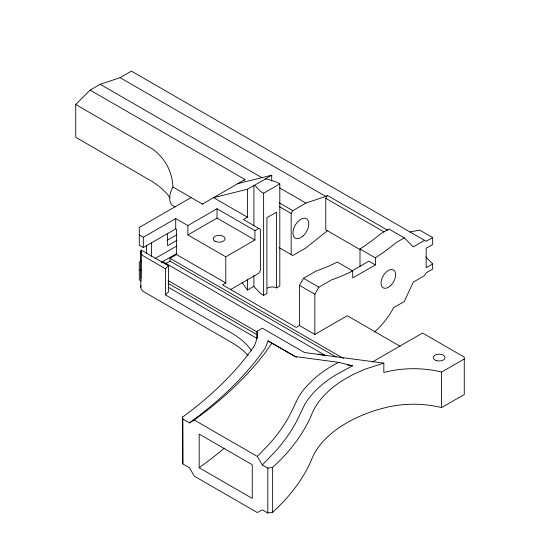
<?xml version="1.0" encoding="UTF-8"?>
<svg xmlns="http://www.w3.org/2000/svg" width="540" height="540" viewBox="0 0 540 540"><rect width="100%" height="100%" fill="white"/><g stroke="black" fill="none" stroke-linecap="round" stroke-linejoin="round"><path stroke-width="0.81" d="M267.266 288.124A6.872 3.969 0 0 1 275.562 287.489L276.527 287.921L276.527 212.173L266.915 217.721L266.915 293.47L263.621 295.367L260.786 293.733L254.711 287.422L253.901 286.288L253.901 275.596M383.846 363.143L365.789 368.928L354.794 373.721A130.565 75.377 0 0 0 311.992 413.66L310.331 417.623A311.56 179.881 0 0 1 277.742 462.618L272.646 467.363L267.82 468.113L262.319 464.94L274.455 452.392A300.051 173.232 0 0 0 299.207 415.915L305.08 403.799A142.088 82.033 0 0 1 336.427 374.551L352.62 365.789L338.641 362.354L295.252 356.555L268.063 340.902L265.221 348.253L258.417 357.46A518.94 299.606 0 0 1 200.279 414.733L189.432 422.854L182.831 419.047L182.615 417.076L191.052 410.758A507.425 292.964 0 0 0 254.219 346.207A86.866 50.153 0 0 0 257.216 333.207L257.074 331.304L262.386 328.226L304.499 352.539L383.846 363.143L383.846 372.499A70.349 40.615 0 0 1 441.585 372.067L464.258 358.972M272.012 343.136L264.647 353.45A525.751 303.541 0 0 1 205.74 411.48L194.292 420.053L189.432 422.854M291.154 254.597L291.154 213.449L292.775 210.647L305.903 203.067L325.775 196.425L327.395 195.487L387.821 230.378M360.72 249.953L325.775 229.777L325.775 198.295L327.395 195.487M400.106 346.248L347.24 315.725L314.847 334.429L299.457 325.546L299.457 285.336L303.507 278.323L316.258 270.959A231.343 133.569 -60 0 0 332.377 264.458L337.318 262.082L352.701 270.965L352.701 277.978L375.374 264.89L375.374 257.87L380.315 254.543A231.343 133.569 -60 0 0 396.434 242.44L404.325 237.884L413.235 246.922L424.575 240.374M314.847 334.429L314.847 294.219L318.897 287.206L331.648 279.841A231.343 133.569 -60 0 0 347.76 273.341L352.701 270.965M262.319 464.94L257.31 456.435L268.427 444.94A293.234 169.297 0 0 0 292.619 409.286L298.654 396.86A148.912 85.975 0 0 1 331.506 366.208L338.641 362.354M169.871 197.62L167.184 193.961L162.25 189A82.762 28.593 14.9 0 0 152.28 181.562L75.742 137.275L75.742 104.477L90.146 90.113L100.204 84.308L120.076 77.666L131.416 71.118L426.188 241.306L432.668 237.566L432.668 244.505L426.188 248.245L426.188 267.725L432.668 263.986L425.763 256.797M243.81 180.684L244.985 179.51L90.146 90.113M251.552 350.879A86.866 50.153 0 0 0 231.775 333.221L165.402 294.901L165.402 268.718L168.426 265.788L141.169 250.054L141.169 279.038M165.402 294.901L168.426 291.971L168.426 265.788M182.615 417.076L182.831 463.934L189.432 467.741L194.292 476.159L257.31 512.541L262.319 509.821L267.82 513L272.646 512.251L277.742 507.506A311.56 179.881 0 0 0 310.331 462.503L311.992 458.541A130.565 75.377 0 0 1 377.602 409.712L383.846 408.031A70.349 40.615 0 0 1 441.585 407.599L464.258 394.511L464.258 357.102L422.55 333.025L372.31 362.03M199.186 467.762L199.186 434.093L252.261 464.731L252.261 498.407L199.186 467.762L211.248 458.737A532.629 307.51 0 0 0 224.336 448.153M359.991 266.598L359.991 248.987L364.932 245.66A231.343 133.569 -60 0 0 381.044 233.557L388.942 229.001L404.325 237.884M230.499 289.602L258.761 273.247L260.381 270.439L260.381 229.345L243.378 219.53L247.421 217.188L247.421 189.23L266.051 178.74L276.986 182.25L279.815 183.884L279.815 286.018L276.527 287.921M191.106 197.525L139.273 227.448L139.273 245.201L143.323 247.556L175.716 228.852L176.526 229.325L176.526 254.57L225.767 282.994L225.767 256.81L187.866 234.934L187.866 225.578L217.019 208.751L254.921 230.627L258.761 228.413M139.273 234.934L143.323 237.269L175.716 218.565L187.866 225.578M202.439 204.073L244.985 179.51M271.721 180.961L271.721 175.203L265.241 178.943L266.051 178.74M167.123 240.361L176.566 234.907M141.46 260.786L139.273 262.049L139.273 279.815L141.358 281.023M177.066 240.232L167.616 245.687L167.616 233.415M187.866 234.934L217.019 218.099L254.921 239.983L254.921 230.627M254.711 185.288L260.786 191.599L263.621 193.239L279.815 183.884M155.041 258.559L176.762 246.017M161.413 262.359L176.526 253.631M162.122 262.885L163.573 262.049L325.404 355.482M336.258 357.075L170.046 261.117L170.046 258.309L176.526 254.57M165.726 263.608L170.046 261.117M225.767 256.81L254.921 239.983M225.767 282.994L222.527 284.87L296.217 327.416L299.457 325.546M327.395 230.715L305.903 247.948L292.775 255.528L279.14 247.657M242.102 282.562L247.421 290.027L253.901 286.288M351.891 270.965L368.901 261.151L375.374 264.89M237.87 183.62L271.721 175.203M247.421 189.23L213.577 197.647L247.421 217.188M409.995 231.957L419.715 230.087L432.668 237.566M347.645 365.128L352.62 365.789M318.134 354.017L325.499 355.664M120.076 77.666L325.775 196.425M325.775 198.295L384.014 231.917M100.204 84.308L262.136 177.795M279.646 187.907L305.903 203.067M359.991 248.987L375.374 257.87M279.315 202.871L292.775 210.647M279.113 206.496L291.154 213.449M75.742 104.477L152.28 148.871A82.762 61.229 -21 0 1 162.25 158.233C168.845 166.334 172.55 176.607 172.922 187.029A16.605 9.585 -60 0 0 172.922 205.733L175.109 206.996M172.922 187.029L202.844 204.309M303.507 278.323L318.897 287.206M299.457 285.336L314.847 294.219M170.046 258.309L343.548 358.479M165.402 268.718L144.133 256.439A11.455 6.615 0 0 1 141.169 250.054M168.048 280.53L257.094 331.945M268.063 340.902L296.5 357.318M168.048 283.338L257.094 334.746M139.273 269.534L141.358 270.736M168.568 287.381L256.865 338.357M194.292 420.053L257.31 456.435M441.585 372.067L441.585 407.599M432.668 263.986L432.668 269.055L426.188 272.795L424.575 275.596L413.235 282.143L404.325 301.469L393.512 307.712L392.675 309.467A57.26 33.062 -60 0 1 374.517 332.046M272.646 467.363L272.646 512.251M267.82 468.113L267.82 513M263.621 193.239L263.621 295.367M257.121 331.27L257.121 338.702M253.901 185.49L253.901 225.916M247.421 279.342L247.421 290.027M217.019 208.751L217.019 218.099M182.831 419.047L182.831 463.934M175.716 218.565L175.716 228.852M151.423 243.041L151.423 256.453M146.563 245.268L146.563 253.651M143.323 237.269L143.323 247.556M140.778 251.762L140.778 287.3M141.169 285.586A11.455 6.615 0 0 0 144.133 291.971L231.775 342.569A86.866 50.153 0 0 1 248.157 355.732M390.224 285.95A10.307 5.954 -60 0 0 393.491 269.98A10.307 5.954 -60 0 0 381.294 280.793A10.307 5.954 -60 0 0 390.224 285.95M214.913 241.198A5.954 3.436 0 0 0 224.876 239.659A5.954 3.436 0 0 0 217.579 235.447A5.954 3.436 0 0 0 214.913 241.198M436.178 360.551A5.954 3.436 0 0 0 445.108 357.568A5.954 3.436 0 0 0 436.178 354.591A5.954 3.436 0 0 0 436.178 360.551M302.926 236.075A11.225 6.48 -60 0 0 306.484 218.693A11.225 6.48 -60 0 0 293.207 230.465A11.225 6.48 -60 0 0 302.926 236.075"/></g></svg>
